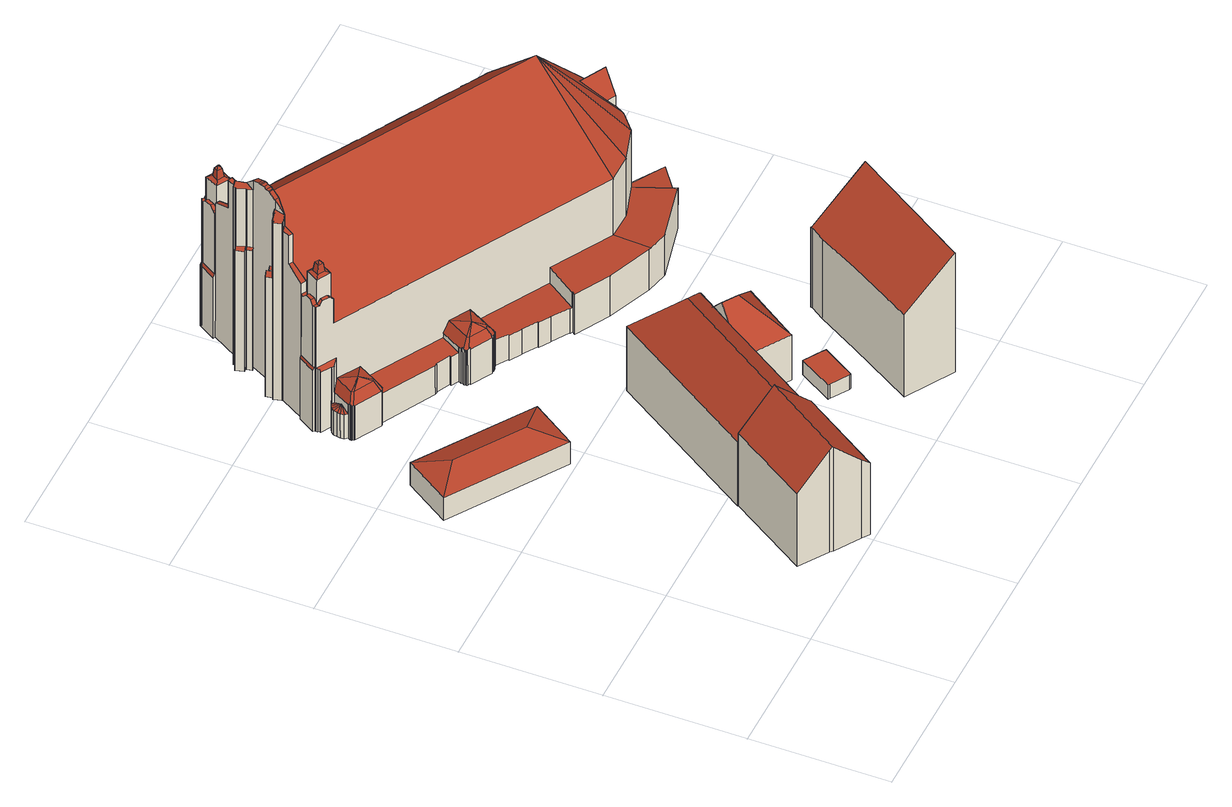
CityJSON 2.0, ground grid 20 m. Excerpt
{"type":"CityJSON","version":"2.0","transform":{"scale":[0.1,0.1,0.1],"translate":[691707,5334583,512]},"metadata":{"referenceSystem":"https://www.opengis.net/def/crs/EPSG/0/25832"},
"CityObjects":{
"building1":{"type":"Building","attributes":{"Gemeindeschluessel":"09162000","HoeheDach":"531.220","HoeheGrund":"512.994","Methode":"2000","NiedrigsteTraufeDesGebaeudes":"525.492","Geometrietyp2DReferenz":"3000","function":"31001_9998","roofType":"3100","measuredHeight":18.23,"storeysAboveGround":4},"geometry":[{"type":"MultiSurface","lod":"2","boundaries":[[[0,1,2,3]],[[4,5,6,7,8]],[[9,2,1,10,11,12,13,6,5]],[[3,2,9,14]],[[15,10,1,0]],[[16,17,18,19,15,0,3,14,20,21]],[[19,11,10,15]],[[14,9,5,4,20]],[[20,4,8,21]],[[18,12,11,19]],[[17,13,12,18]],[[16,7,6,13,17]],[[21,8,7,16]]],"semantics":{"surfaces":[{"type":"WallSurface"},{"type":"RoofSurface"},{"type":"GroundSurface"}],"values":[0,1,1,0,0,2,0,0,0,0,0,0,0]}}]},
"building2":{"type":"Building","attributes":{"Gemeindeschluessel":"09162000","HoeheDach":"518.702","HoeheGrund":"513.300","Methode":"1000","NiedrigsteTraufeDesGebaeudes":"517.225","Geometrietyp2DReferenz":"3000","function":"31001_2000","roofType":"3200","measuredHeight":5.4},"geometry":[{"type":"MultiSurface","lod":"2","boundaries":[[[22,23,24,25]],[[26,27,28]],[[29,28,27,30]],[[22,26,31,23]],[[26,28,29,31]],[[23,31,30,24]],[[29,30,31]],[[25,27,26,22]],[[24,30,27,25]]],"semantics":{"surfaces":[{"type":"GroundSurface"},{"type":"RoofSurface"},{"type":"WallSurface"}],"values":[0,1,1,2,1,2,1,2,2]}}]},
"building3":{"type":"Building","attributes":{"Gemeindeschluessel":"09162000","HoeheDach":"530.498","HoeheGrund":"512.950","Methode":"1000","NiedrigsteTraufeDesGebaeudes":"524.105","Geometrietyp2DReferenz":"3000","function":"31001_9998","roofType":"3200","measuredHeight":17.55,"storeysAboveGround":3},"geometry":[{"type":"MultiSurface","lod":"2","boundaries":[[[32,33,34,35]],[[16,36,37,38]],[[39,40,41,42]],[[43,32,35,44,39,42,45,17,46,16,38,47,48,49,50]],[[51,52,41,40,53,34,33,54,55,56,57,58]],[[36,58,57,59,37]],[[42,41,52,45]],[[56,60,61,59,57]],[[43,54,33,32]],[[44,53,40,39]],[[60,56,55,50,49,48,47,61]],[[46,17,51,58,36,16]],[[37,59,61,47,38]],[[50,55,54,43]],[[45,52,51,17]],[[35,34,53,44]]],"semantics":{"surfaces":[{"type":"WallSurface"},{"type":"GroundSurface"},{"type":"RoofSurface"}],"values":[0,0,0,1,2,2,0,2,0,0,0,0,0,0,0,0]}}]},
"building4":{"type":"Building","attributes":{"Gemeindeschluessel":"09162000","HoeheDach":"515.288","HoeheGrund":"512.840","Methode":"1000","NiedrigsteTraufeDesGebaeudes":"515.288","Geometrietyp2DReferenz":"3000","function":"31001_2000","roofType":"1000","measuredHeight":2.45},"geometry":[{"type":"MultiSurface","lod":"2","boundaries":[[[62,63,64,65]],[[66,67,68,64,63,69,70]],[[71,68,67,72]],[[73,66,70,74]],[[74,70,69,75]],[[75,69,63,62]],[[74,75,62,65,71,72,73]],[[72,67,66,73]],[[65,64,68,71]]],"semantics":{"surfaces":[{"type":"WallSurface"},{"type":"RoofSurface"},{"type":"GroundSurface"}],"values":[0,1,0,0,0,0,2,0,0]}}]},
"building5":{"type":"Building","attributes":{"Gemeindeschluessel":"09162000","HoeheDach":"526.396","HoeheGrund":"512.790","Methode":"1000","NiedrigsteTraufeDesGebaeudes":"520.633","Geometrietyp2DReferenz":"3000","function":"31001_9998","roofType":"3200","measuredHeight":13.61},"geometry":[{"type":"MultiSurface","lod":"2","boundaries":[[[76,77,78,79,80,81,82]],[[81,83,84,82]],[[77,85,86,78]],[[87,84,83,88,89]],[[80,88,83,81]],[[90,87,89,86,85]],[[86,89,88,80,79,78]],[[76,82,84,91]],[[76,91,90,85,77]],[[90,91,84,87]]],"semantics":{"surfaces":[{"type":"GroundSurface"},{"type":"WallSurface"},{"type":"RoofSurface"}],"values":[0,1,1,2,1,2,1,1,1,2]}}]},
"building6":{"type":"Building","attributes":{"Gemeindeschluessel":"09162000","HoeheDach":"533.265","HoeheGrund":"512.450","Methode":"1000","NiedrigsteTraufeDesGebaeudes":"526.390","Geometrietyp2DReferenz":"3000","function":"31001_9998","roofType":"2100","measuredHeight":20.82,"storeysAboveGround":4},"geometry":[{"type":"MultiSurface","lod":"2","boundaries":[[[92,93,94,95]],[[96,97,93,92,98,99]],[[100,101,102,103]],[[104,102,101,105,106,107,94,93,97,96]],[[106,105,108,109,110,107]],[[111,104,96,99]],[[95,94,107,110]],[[108,105,101,100]],[[100,103,111,99,98,92,95,110,109,108]],[[103,102,104,111]]],"semantics":{"surfaces":[{"type":"WallSurface"},{"type":"RoofSurface"},{"type":"GroundSurface"}],"values":[0,0,0,1,0,0,0,0,2,0]}}]},
"building7":{"type":"Building","attributes":{"name":"Heilig Geist","Gemeindeschluessel":"09162000","HoeheDach":"545.600","HoeheGrund":"512.528","Methode":"2000","NiedrigsteTraufeDesGebaeudes":"516.517","Geometrietyp2DReferenz":"3000","function":"31001_3041","roofType":"3100","measuredHeight":33.07,"storeysAboveGround":1},"geometry":[{"type":"MultiSurface","lod":"2","boundaries":[[[112,113,114,115]],[[116,117,118,119]],[[120,121,122]],[[123,124,125,126]],[[127,128,129,130]],[[131,132,133,134]],[[135,136,137,138,139,140,141,142,143,144,145,146,147,148]],[[149,150,151,152]],[[153,154,155,156,157,158]],[[159,160,161,162,163,164]],[[165,166,167,168]],[[169,170,171,172,173,174]],[[175,133,176]],[[177,164,178,179]],[[180,181,182,183]],[[184,185,186,187,188,189,190,191,192]],[[193,194,195,196,197,198]],[[199,200,201,202]],[[203,143,142,204]],[[205,206,207,208,209,210]],[[211,137,136,212]],[[213,214,215,216]],[[217,218,219,220]],[[221,222,223,224]],[[225,226,227,228]],[[229,230,231,232]],[[161,233,234,162]],[[235,236,237,238]],[[239,131,134,240]],[[241,242,243,244,245,246,247,248,249]],[[250,251,252,253]],[[254,159,164,177,255,256]],[[257,258,259,260,261]],[[262,263,264,265,266,267]],[[268,269,270,271]],[[272,152,151,273,274,275,276]],[[132,176,133]],[[277,226,225,278]],[[279,256,280,281]],[[282,283,284,285,286,287]],[[288,154,289,290]],[[291,292,293,294]],[[295,296,297,298]],[[299,300,284,283]],[[301,302,183,182,303]],[[304,139,138,305]],[[248,306,249]],[[307,308,309,310]],[[311,312,200,199]],[[123,313,314,315,124]],[[187,316,188]],[[317,318,254,256,279]],[[261,260,319,320]],[[321,322,323,324]],[[158,157,325,326,327,328,329]],[[330,331,332,333,334]],[[335,122,336,337]],[[338,339,289,340]],[[341,342,287,286]],[[343,344,345,346,347,348]],[[349,350,351,352,353,354,355]],[[356,357,358,359,360]],[[361,362,363,364,365,366,367,368,369,240,134,133,175,370]],[[371,372,373,374]],[[375,376,377,378]],[[379,178,273,151]],[[380,381,382,383]],[[384,385,376,375]],[[386,387,388,389,390]],[[391,392,345,344]],[[112,393,394,395,396,113]],[[120,122,335]],[[397,398,399,400]],[[401,402,403,293,404,405,392]],[[255,177,179,406]],[[407,408,174,173]],[[409,410,411,412,413,414,415,249]],[[416,417,418,419]],[[420,421,422,423]],[[424,425,190,189,426]],[[427,428,429]],[[238,237,332,331]],[[430,431,432,334,333]],[[354,428,427]],[[433,434,435,436,437,438,439,440]],[[441,192,191,425]],[[442,443,444,445,446,447]],[[282,287,342,448]],[[449,382,381,450,451,452,187,186]],[[439,129,128,319,260,453,440]],[[454,130,129,439,438]],[[455,456,368,367]],[[457,458,459,460]],[[119,118,461,462]],[[463,450,381,380]],[[464,465,372,371]],[[466,467,468,469]],[[470,471,472,473]],[[474,294,293,403]],[[475,163,162,234]],[[476,477,465,464]],[[478,479,470,480]],[[481,482,483,484,485]],[[116,486,135,148,487,117]],[[353,210,209,488,428,354]],[[489,490,193,198]],[[491,492,422]],[[396,395,493,494]],[[495,369,368,456]],[[496,418,417,497,498,377,376,385,223,222,499,500,447,446]],[[145,434,433,146]],[[501,448,342,341,502,503]],[[504,120,335]],[[127,505,506,320,319,128]],[[507,497,417,416]],[[508,509,510,511]],[[512,513,415,414,514,515,516,410,409,517,518]],[[519,436,435,520]],[[452,316,187]],[[521,522,132,131,239,495,456,455,523,524,490,489]],[[525,526,527,491]],[[305,138,137,211]],[[220,309,308,217]],[[528,310,309,220,219,529]],[[397,530,531,195,194,398]],[[290,289,339,532]],[[494,114,113,396]],[[533,520,435,434,145,144]],[[320,506,257,261]],[[534,535,316]],[[528,529,171,170]],[[536,537,538,539]],[[540,541,408,407,542,543]],[[275,274,544,475,234,233,545,546,547]],[[504,121,120]],[[548,549,314,313]],[[550,551,552,553]],[[554,115,114,494,493,555]],[[556,338,340,557]],[[491,484,483]],[[359,558,473,360]],[[452,534,316]],[[559,325,157,156]],[[560,561,266,265]],[[562,563,564,565]],[[566,567,513,512]],[[307,568,569,218,217,308]],[[122,121,570,336]],[[226,571,572,227]],[[159,336,570,160]],[[411,516,515,412]],[[383,382,449,573]],[[318,160,570,574]],[[575,469,468,576,168,167]],[[524,523,366,365]],[[378,377,498,577]],[[578,158,329,579]],[[580,581,582,583]],[[575,167,166,584]],[[454,438,437,585]],[[197,196,230,229,586,325,559]],[[547,546,587,588]],[[317,545,233,161,160,318]],[[535,534,589,461,118,117,487,590]],[[591,592,593,594]],[[548,595,596,597,598,549]],[[491,422,421,599]],[[600,401,392,391]],[[525,601,602,603,526]],[[604,349,292,291]],[[490,524,365,364]],[[188,605,593,592,606,607,426,189]],[[212,136,135,486]],[[608,609,596,595]],[[259,258,517,409,249]],[[538,610,492,527,526,603,539]],[[410,516,411]],[[268,271,276,275,547,588,611]],[[612,246,245,613]],[[292,349,355,404,293]],[[614,338,556]],[[532,339,614]],[[614,339,338]],[[379,615,616,617,406,179,178]],[[427,429,405]],[[618,330,334,432,251,250,619,620]],[[474,403,402,621]],[[622,358,357,623]],[[624,370,175,181,180]],[[491,527,492]],[[204,142,141,625]],[[197,559,156,155,626,627,249,521,489,198]],[[628,557,340,153]],[[629,500,499,630]],[[598,315,314,549]],[[565,564,581,580]],[[631,249,627]],[[495,239,240,369]],[[632,633,634,635]],[[508,511,201,200,312,636]],[[446,445,637,496]],[[638,639,606,592,591,640]],[[355,354,427]],[[641,642,253,252,431,430]],[[321,388,387,643,644,322]],[[645,488,209,208]],[[628,153,158,578,471,470]],[[254,337,336,159]],[[311,324,323,646,636,312]],[[647,126,125,551,550,648]],[[230,196,195,531,231]],[[585,437,436,519]],[[404,427,405]],[[515,514,413,412]],[[288,290,557,628]],[[466,419,418,496,637,467]],[[269,268,611,649]],[[298,297,479,478]],[[650,651,207,206]],[[598,597,124,315]],[[620,619,280,256,617,616]],[[265,264,652,560]],[[356,360,473,472,579,329,328]],[[415,513,567,510,509,249]],[[653,460,459,216,215,654]],[[453,631,627,440]],[[655,351,350,656]],[[657,140,139,304]],[[658,659,660,561,560,652]],[[471,578,579,472]],[[442,447,500,629]],[[661,242,241,662]],[[501,503,394,393]],[[571,226,277,301,303]],[[663,653,654,306,248,247]],[[191,190,425]],[[664,607,606,639]],[[636,646,509,508]],[[325,586,665,326]],[[155,154,288,296,295,626]],[[127,130,454,585,519,520,533,203,204,625,657,304,305,211,212,486,116,119,462,562,565,580,583,666,463,380,383,573,667,668,441,425,424,664,639,638,632,635,650,206,205,669,655,656,604,291,294,474,621,600,391,344,343,482,481,420,423,610,538,537,670,671,672,673,622,623,674,530,397,400,675,608,595,548,313,123,126,647,676,361,370,624,302,301,277,278,677,678,679,235,238,331,330,618,680,149,152,272,270,269,649,568,307,310,528,170,169,541,540,443,442,629,630,221,224,384,375,378,577,507,416,419,466,469,575,584,299,283,282,448,501,393,112,115,554,659,658,263,262,681,457,460,653,663,476,464,371,374,682,683,390,389,388,321,324,311,199,202,566,512,518,505]],[[491,599,485,484]],[[476,663,247,246,612,477]],[[262,267,684,681]],[[682,244,243,683]],[[682,374,373,613,245,244]],[[656,350,349,604]],[[153,340,289,154]],[[685,563,562]],[[316,535,605]],[[260,259,631,453]],[[540,543,444,443]],[[272,276,271,270]],[[169,174,408,541]],[[630,499,222,221]],[[251,432,431,252]],[[176,686,641,430,333,332]],[[678,677,228,227,572,687]],[[286,285,502,341]],[[299,584,166,165,688,300]],[[505,518,517,258,257,506]],[[343,348,483,482]],[[583,582,689,666]],[[662,241,644,643]],[[318,574,337,254]],[[193,363,362]],[[400,399,690,675]],[[413,514,414]],[[532,614,556]],[[533,144,143,203]],[[348,491,483]],[[566,202,201,511,510,567]],[[224,223,385,384]],[[691,429,428,488,645,594,593,605,535,590,147,146,433,440,627,626,295,298,478,480,692,693]],[[667,185,184,668]],[[658,652,264,263]],[[429,691,602,601]],[[509,646,323,322,644,241,249]],[[386,661,662,643,387]],[[680,618,620,616,615,694]],[[635,634,651,650]],[[674,623,357,356,328,327]],[[346,345,392,405,429,601]],[[164,544,274,273,178]],[[480,470,473,558,692]],[[290,532,556,557]],[[424,426,607,664]],[[621,402,401,600]],[[288,628,470,479,297,296]],[[216,459,458,213]],[[173,172,542,407]],[[379,151,150,694,615]],[[523,455,367,366]],[[675,690,609,608]],[[207,651,634,633,640,591,594,645,208]],[[278,225,228,677]],[[537,536,695,670]],[[490,364,363,193]],[[624,180,183,302]],[[457,681,684,214,213,458]],[[672,671,696,693,692]],[[669,352,351,655]],[[193,362,552,551,125,124,597,596,609,690,399,398,194]],[[631,259,249]],[[316,605,188]],[[463,666,689,451,450]],[[346,601,525,491,347]],[[420,481,485,599,421]],[[680,694,150,149]],[[577,498,497,507]],[[451,689,582,581,564,563,685,589,534,452]],[[347,491,348]],[[669,205,210,353,352]],[[317,279,281,642,641,686,522,521,249,306,654,215,214,684,267,266,561,660,555,493,395,394,503,502,285,284,300,688,576,468,467,637,445,444,543,542,172,171,529,219,218,569,587,546,545]],[[574,570,121,504]],[[679,697,236,235]],[[678,687,697,679]],[[530,674,327,326,665,232,231,531]],[[574,504,335,337]],[[568,649,611,588,587,569]],[[390,683,243,242,661,386]],[[638,640,633,632]],[[554,555,660,659]],[[586,229,232,665]],[[647,648,698,676]],[[673,359,358,622]],[[163,475,544,164]],[[536,539,603,602,691,693,696,695]],[[176,332,237,236,697,687,572,571,303,175]],[[550,553,698,648]],[[668,184,192,441]],[[256,255,406,617]],[[361,676,698,553,552,362]],[[250,253,642,281,280,619]],[[181,175,303,182]],[[355,427,404]],[[670,695,696,671]],[[562,462,461,589,685]],[[613,373,372,465,477,612]],[[672,692,558,359,673]],[[147,590,487,148]],[[423,422,492,610]],[[686,176,132,522]],[[625,141,140,657]],[[168,576,688,165]],[[667,573,449,186,185]]],"semantics":{"surfaces":[{"type":"WallSurface"},{"type":"RoofSurface"},{"type":"GroundSurface"}],"values":[0,0,1,0,0,1,1,0,0,0,1,0,0,1,1,1,0,0,0,0,0,0,0,0,1,0,1,0,1,1,1,0,0,0,0,0,1,0,0,0,1,0,1,0,0,0,0,0,0,0,1,0,0,0,1,0,1,1,1,0,1,1,0,0,0,0,0,0,0,0,0,1,0,1,1,1,1,0,0,0,1,0,1,1,1,0,0,0,1,1,0,1,0,0,0,0,0,1,0,1,0,1,0,0,1,0,1,0,1,1,0,0,1,0,0,0,0,0,1,0,1,0,1,0,0,1,1,0,1,1,0,0,0,0,1,0,0,0,1,1,0,1,0,0,0,0,0,1,0,1,1,0,1,0,1,0,1,0,0,0,0,0,0,1,0,0,1,0,0,0,1,1,0,0,1,0,0,1,0,1,1,1,1,0,1,0,0,0,0,1,0,1,1,0,1,0,1,1,0,1,0,0,1,0,0,0,0,1,0,0,1,0,1,1,1,0,0,1,0,0,1,1,0,1,0,0,0,0,0,1,0,0,0,0,0,0,0,0,0,0,2,1,0,0,0,0,0,1,0,1,0,0,0,0,0,0,0,0,0,0,0,0,0,0,1,0,0,0,1,0,1,0,0,0,0,0,0,1,1,0,0,0,1,1,1,1,0,0,0,1,0,1,1,0,1,0,0,1,0,0,0,0,1,1,1,0,0,0,0,0,1,1,0,1,1,0,0,0,1,0,0,0,0,1,0,0,1,1,1,1,0,1,0,0,0,1,0,0,1,0,0,0,0,0,0,0]}}]}
},
"vertices":[
[203,6,10],[203,6,135],[193,13,147],[193,13,10],[153,40,188],[156,37,192],[231,151,192],[185,181,136],[112,67,137],[157,36,191],[278,121,135],[277,121,136],[232,150,191],[232,151,192],[157,36,10],[278,121,10],[185,181,10],[232,151,10],[232,150,10],[277,121,10],[153,40,10],[112,67,10],
[167,405,13],[8,511,13],[51,576,13],[210,470,13],[167,405,52],[210,470,52],[156,460,67],[62,522,67],[51,576,52],[8,511,52],
[373,269,10],[373,269,122],[363,253,122],[363,253,10],[185,181,123],[184,181,122],[184,181,10],[278,122,10],[278,122,123],[277,122,123],[277,122,10],[406,317,10],[280,125,10],[233,150,10],[231,151,10],[323,395,10],[338,386,10],[415,335,10],[417,334,10],[232,151,184],[233,150,183],[280,125,123],[406,317,122],[417,334,122],[415,335,123],[340,318,185],[231,151,185],[323,395,122],[338,386,121],[323,395,121],
[468,186,8],[468,186,33],[471,184,33],[471,184,8],[414,154,33],[440,138,33],[442,137,33],[441,203,33],[412,155,33],[442,137,8],[440,138,8],[414,154,8],[412,155,8],[441,203,8],
[426,212,8],[363,253,8],[373,269,8],[390,293,8],[406,317,8],[417,334,8],[479,292,8],[417,334,87],[479,292,87],[363,253,87],[373,269,109],[412,279,144],[406,317,110],[390,293,144],[426,212,87],[426,212,86],
[549,223,5],[549,223,144],[561,242,144],[561,242,5],[458,70,148],[514,163,146],[514,163,5],[458,70,5],[551,69,5],[551,69,213],[527,31,212],[527,31,5],[526,29,213],[635,201,213],[564,243,146],[562,245,144],[635,201,5],[564,243,5],[562,245,5],[526,29,5],
[509,784,5],[509,784,110],[518,779,110],[518,779,5],[302,569,5],[302,569,65],[302,568,65],[302,568,5],[231,920,285],[236,921,280],[229,925,280],[148,807,5],[148,807,314],[150,807,314],[150,807,5],[627,457,5],[627,457,75],[541,438,75],[541,438,5],[179,835,335],[185,845,330],[178,849,330],[173,839,335],[320,557,49],[319,556,49],[335,546,49],[335,547,49],[356,533,49],[356,531,49],[371,521,49],[371,522,49],[396,506,48],[395,505,48],[398,503,48],[422,545,55],[322,602,55],[303,569,50],[221,941,5],[221,941,112],[222,939,116],[222,939,5],[118,748,263],[137,737,263],[137,737,209],[120,747,209],[120,747,222],[118,748,222],[226,935,263],[246,924,263],[246,924,222],[241,927,228],[231,932,228],[226,935,222],[440,819,116],[442,822,110],[433,827,110],[432,824,116],[321,892,5],[318,888,5],[318,888,185],[319,888,185],[319,888,116],[321,892,109],[178,849,314],[188,862,314],[224,930,228],[222,938,222],[219,933,228],[172,847,214],[178,849,214],[176,857,214],[170,855,214],[255,587,66],[256,586,67],[257,585,68],[265,588,80],[265,591,80],[255,591,67],[255,590,66],[255,590,67],[255,589,66],[152,794,314],[138,790,314],[138,790,301],[147,792,301],[147,792,269],[152,794,273],[667,628,5],[667,628,109],[667,623,110],[667,623,5],[396,506,5],[371,522,5],[149,658,5],[224,617,5],[224,617,55],[150,658,55],[150,658,64],[149,658,66],[335,546,5],[319,556,5],[583,738,116],[583,738,185],[591,733,185],[591,733,116],[282,910,116],[282,910,185],[291,904,185],[291,904,116],[365,867,5],[365,867,109],[368,863,112],[368,863,5],[166,855,214],[176,858,214],[172,870,214],[163,868,214],[137,776,252],[137,776,301],[131,779,301],[131,779,252],[249,928,222],[244,931,228],[172,874,5],[172,874,314],[185,877,314],[185,877,5],[179,833,335],[172,837,335],[648,677,180],[645,682,180],[644,681,181],[627,706,181],[627,707,180],[620,716,180],[620,715,181],[619,716,182],[544,617,319],[209,914,240],[195,891,252],[201,888,252],[214,911,240],[216,916,263],[218,921,228],[216,916,222],[625,531,53],[625,531,180],[600,510,180],[600,510,81],[600,510,53],[553,754,5],[556,758,5],[556,758,109],[554,755,116],[554,755,185],[553,754,186],[255,929,110],[255,929,5],[231,943,5],[231,943,109],[229,941,5],[222,939,222],[227,941,222],[227,941,116],[229,941,113],[176,858,5],[166,855,5],[216,916,214],[213,912,222],[213,912,220],[471,805,5],[469,802,5],[469,802,186],[470,802,185],[470,802,116],[471,805,110],[127,719,263],[130,735,266],[124,726,266],[106,677,5],[106,677,65],[106,678,66],[106,678,5],[124,714,222],[127,719,222],[122,722,228],[119,717,228],[440,818,5],[440,818,186],[176,857,5],[170,855,5],[176,857,314],[356,533,5],[335,547,5],[619,716,187],[284,913,5],[284,913,109],[293,908,109],[293,908,5],[666,633,5],[666,633,109],[146,817,5],[146,817,214],[148,807,214],[285,593,89],[235,905,214],[235,905,263],[628,457,75],[628,457,46],[648,672,5],[648,672,182],[661,632,181],[661,632,5],[123,751,222],[116,755,222],[116,754,222],[115,755,222],[113,751,222],[187,877,5],[185,875,5],[185,875,314],[185,875,301],[187,877,301],[225,919,280],[229,927,266],[223,918,266],[121,739,280],[127,735,280],[120,741,266],[478,797,116],[480,801,110],[103,690,5],[106,686,5],[106,686,65],[106,686,64],[106,686,47],[103,690,47],[144,656,65],[144,657,66],[146,656,65],[148,657,65],[149,657,66],[146,667,80],[143,667,80],[115,755,116],[114,756,112],[99,732,111],[101,730,116],[102,733,116],[157,809,5],[157,809,314],[157,809,329],[157,810,330],[163,820,335],[163,821,335],[165,825,336],[168,829,336],[170,834,336],[178,849,5],[631,713,5],[631,713,109],[630,712,111],[630,712,5],[392,848,5],[392,848,114],[392,849,112],[392,849,5],[222,938,116],[288,566,5],[288,566,67],[259,583,66],[259,583,5],[368,862,5],[368,862,114],[648,683,111],[652,675,110],[652,675,5],[650,679,5],[648,683,5],[104,682,5],[104,682,65],[507,780,5],[507,780,186],[507,781,185],[507,781,116],[139,791,5],[139,791,314],[136,790,314],[136,790,5],[105,682,66],[104,680,65],[105,679,65],[114,682,80],[113,685,80],[214,924,228],[327,884,116],[329,887,109],[625,533,182],[632,545,182],[620,552,199],[606,584,233],[641,589,199],[654,582,182],[661,594,182],[399,847,5],[399,847,110],[404,844,110],[404,844,5],[104,705,5],[104,705,47],[107,709,47],[107,709,5],[257,594,5],[255,590,5],[257,594,67],[134,684,89],[161,693,80],[129,712,80],[188,865,301],[201,888,301],[195,891,301],[422,545,82],[398,503,75],[399,503,75],[396,499,75],[445,471,75],[509,445,76],[512,444,76],[509,495,82],[255,589,5],[358,871,5],[355,867,5],[355,867,186],[356,867,185],[356,867,116],[358,871,109],[480,801,5],[260,584,68],[289,568,69],[290,567,69],[289,575,80],[550,495,81],[509,445,5],[172,821,336],[174,826,336],[585,741,5],[585,741,109],[593,737,109],[593,737,5],[299,570,70],[299,570,5],[289,568,5],[627,716,5],[627,716,109],[402,840,5],[402,840,186],[431,823,186],[431,823,5],[107,730,222],[110,734,228],[105,737,228],[102,733,222],[105,679,5],[234,937,228],[623,720,5],[623,720,109],[109,723,228],[112,727,228],[105,725,222],[103,700,5],[102,695,5],[102,695,47],[103,699,47],[103,700,47],[320,557,5],[303,569,64],[168,689,64],[163,807,292],[163,807,330],[113,698,54],[112,712,47],[516,776,185],[516,776,116],[177,830,336],[402,841,116],[398,847,110],[398,849,108],[364,867,110],[363,868,109],[478,797,5],[478,797,185],[478,797,186],[232,915,280],[686,500,5],[686,500,45],[398,847,5],[663,629,113],[663,629,180],[663,622,180],[663,622,115],[661,595,5],[661,595,181],[654,582,199],[643,564,233],[632,545,199],[624,531,181],[624,531,5],[396,499,5],[399,503,5],[175,827,319],[185,845,296],[170,818,335],[169,817,335],[120,711,46],[116,713,46],[115,713,47],[290,904,5],[290,904,186],[137,789,5],[137,789,301],[124,728,280],[395,505,5],[295,576,80],[313,607,80],[102,722,110],[102,722,5],[116,714,5],[116,714,109],[327,883,5],[329,887,5],[327,884,185],[327,883,186],[229,939,222],[249,928,185],[253,926,185],[253,926,116],[134,813,5],[134,813,214],[149,808,214],[149,808,314],[157,810,314],[157,810,214],[516,775,5],[516,775,186],[117,732,280],[115,732,266],[101,730,222],[123,751,215],[545,759,116],[545,759,185],[297,567,5],[297,567,68],[296,566,67],[296,566,5],[662,622,5],[662,622,181],[282,909,5],[282,909,186],[238,922,266],[176,858,314],[172,870,314],[260,584,5],[233,913,266],[433,827,5],[432,824,185],[398,849,5],[115,743,228],[110,746,228],[294,566,5],[294,566,67],[293,566,68],[293,566,5],[442,822,5],[445,471,5],[123,751,240],[254,926,185],[254,926,115],[299,569,70],[322,602,64],[258,599,55],[258,599,64],[275,628,64],[275,628,56],[136,803,5],[136,803,314],[136,804,314],[136,804,214],[104,704,47],[105,682,5],[120,711,64],[120,711,109],[116,713,109],[144,656,5],[283,624,80],[258,599,65],[256,595,65],[136,802,5],[136,802,314],[112,712,5],[253,926,115],[620,716,113],[627,707,115],[122,733,285],[208,915,116],[208,915,222],[211,919,222],[209,915,5],[209,914,222],[209,915,222],[104,680,5],[99,732,5],[114,756,5],[172,847,5],[371,521,5],[124,714,180],[509,495,180],[107,730,263],[363,868,5],[364,867,5],[550,495,180],[248,607,5],[248,607,55],[228,617,55],[228,617,5],[662,632,113],[402,841,185],[247,605,5],[258,599,5],[247,605,55],[188,865,277],[214,911,220],[649,673,114],[649,673,180],[168,689,56],[662,632,180],[148,814,5],[148,814,214],[253,926,5],[227,616,5],[227,616,55],[547,763,110],[591,732,5],[591,732,186],[146,656,5],[144,657,5],[356,531,5],[547,763,5],[544,759,5],[544,759,186],[645,682,116],[648,677,114],[620,715,5],[256,595,5],[116,755,240],[292,566,5],[256,586,5],[255,587,5],[148,657,5],[103,724,5],[101,726,5],[101,728,5],[101,730,5],[116,754,5],[133,802,5],[155,816,5],[163,868,5],[173,871,5],[173,872,5],[206,916,5],[582,737,5],[627,706,5],[644,681,5],[582,737,186],[297,567,67],[188,862,279],[173,871,314],[440,819,185],[292,566,67],[133,802,314],[129,712,116],[101,728,222],[101,728,116],[206,916,111],[103,724,113],[101,726,114],[173,872,314],[155,816,214]
]}
